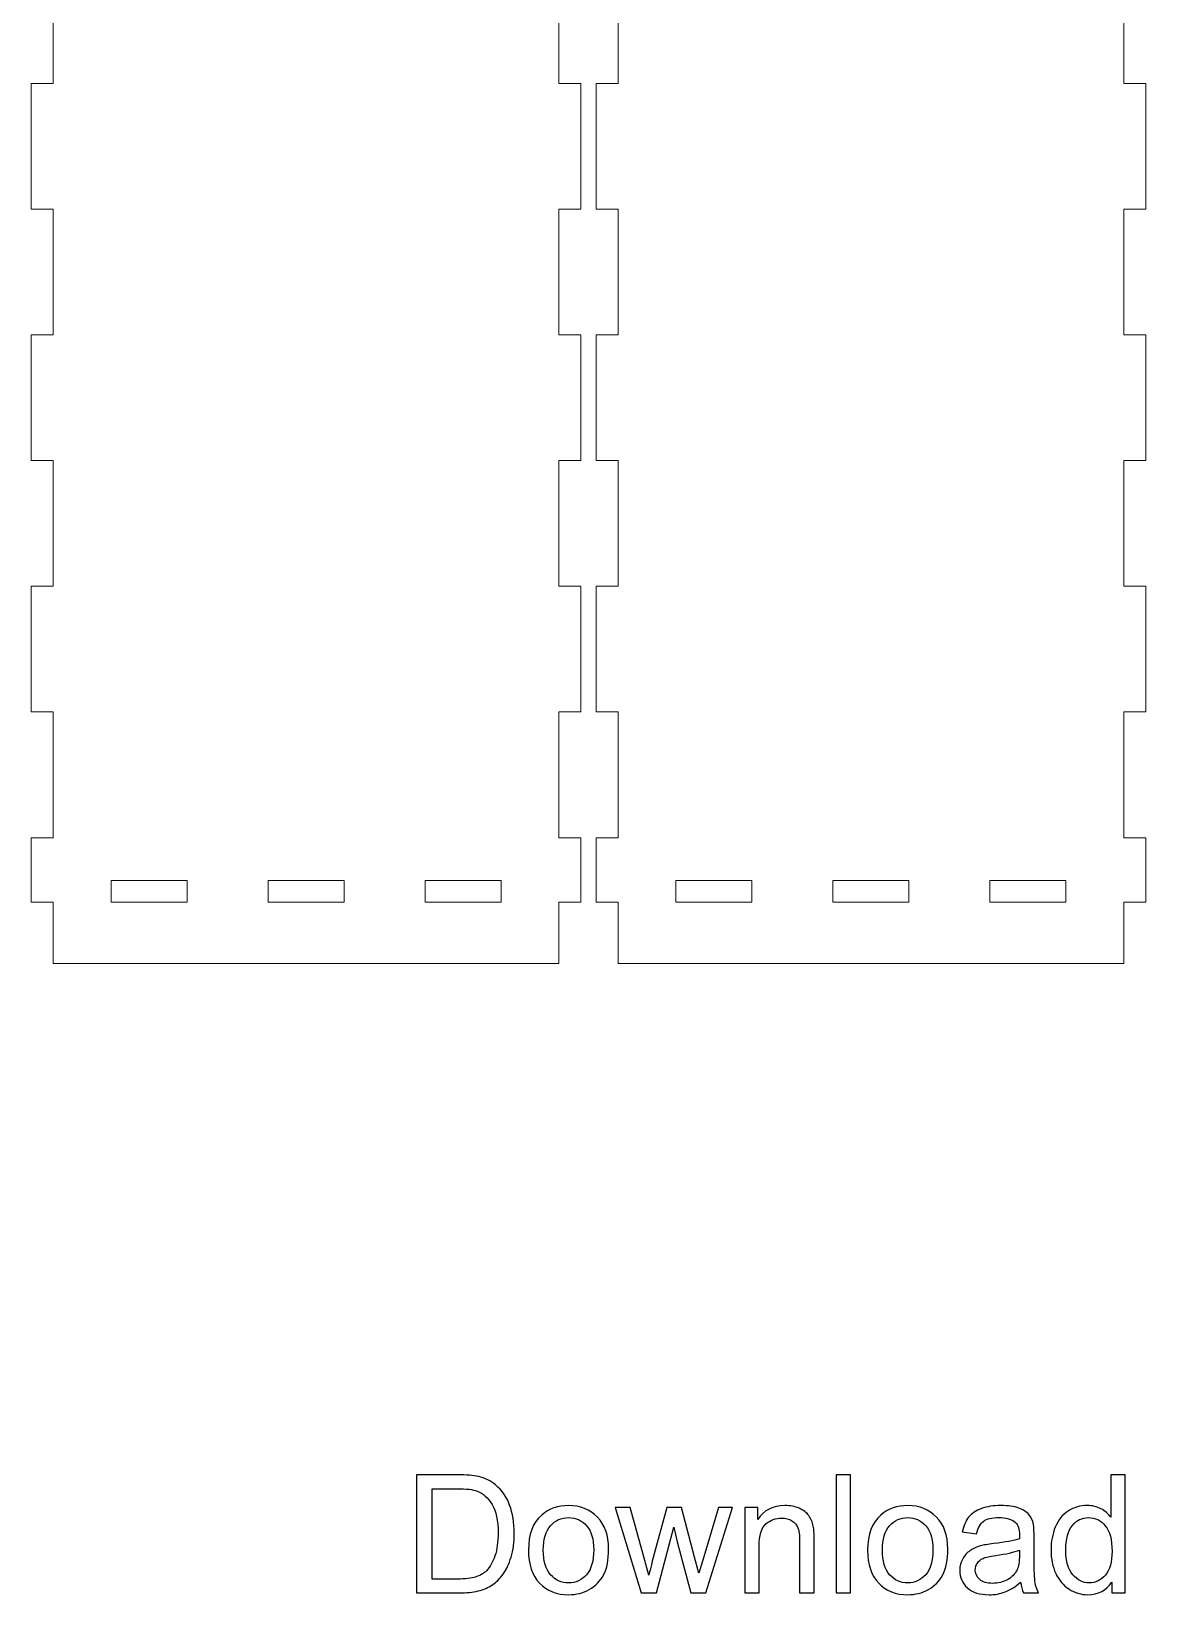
# Model space of a CAD drawing. Header units: millimetres. Extents: x -516 to 781, y -366 to 225.
# Drawn here: x 79.6 to 262.1, y -366.4 to -110.4 of the extents above; entities that cross this region are included whole.
import ezdxf

# ---------------------------------------------------------------- set-up
doc = ezdxf.new("R2010")
doc.units = ezdxf.units.MM
doc.header["$MEASUREMENT"] = 0
doc.layers.add('Layer 1', color=7, linetype='Continuous')

msp = doc.modelspace()

# ---------------------------------------------------------------- linework, layer by layer
at = {"layer": 'Layer 1', "color": 240, "lineweight": 9}
for points, knots in [([(165.954, 45.7872), (165.8337, 68.549), (147.3447, 86.9637), (124.5546, 86.9637), (124.5546, 86.9637), (101.7645, 86.9637), (83.2755, 68.549), (83.1546, 45.7872), (83.1546, 45.7872), (83.1546, 45.7872), (79.5546, 45.7872), (79.5546, 45.7872), (79.5546, 45.7872), (79.5546, 45.7872), (79.5546, 25.199), (79.5546, 25.199), (79.5546, 25.199), (79.5546, 25.199), (83.1546, 25.199), (83.1546, 25.199), (83.1546, 25.199), (83.1546, 25.199), (83.1546, 4.6108), (83.1546, 4.6108), (83.1546, 4.6108), (83.1546, 4.6108), (79.5546, 4.6108), (79.5546, 4.6108), (79.5546, 4.6108), (79.5546, 4.6108), (79.5546, -15.9775), (79.5546, -15.9775), (79.5546, -15.9775), (79.5546, -15.9775), (83.1546, -15.9775), (83.1546, -15.9775), (83.1546, -15.9775), (83.1546, -15.9775), (83.1546, -36.5657), (83.1546, -36.5657), (83.1546, -36.5657), (83.1546, -36.5657), (79.5546, -36.5657), (79.5546, -36.5657), (79.5546, -36.5657), (79.5546, -36.5657), (79.5546, -57.1539), (79.5546, -57.1539), (79.5546, -57.1539), (79.5546, -57.1539), (83.1546, -57.1539), (83.1546, -57.1539), (83.1546, -57.1539), (83.1546, -57.1539), (83.1546, -77.7421), (83.1546, -77.7421), (83.1546, -77.7421), (83.1546, -77.7421), (79.5546, -77.7421), (79.5546, -77.7421), (79.5546, -77.7421), (79.5546, -77.7421), (79.5546, -98.3303), (79.5546, -98.3303), (79.5546, -98.3303), (79.5546, -98.3303), (83.1546, -98.3303), (83.1546, -98.3303), (83.1546, -98.3303), (83.1546, -98.3303), (83.1546, -118.9186), (83.1546, -118.9186), (83.1546, -118.9186), (83.1546, -118.9186), (79.5546, -118.9186), (79.5546, -118.9186), (79.5546, -118.9186), (79.5546, -118.9186), (79.5546, -139.5068), (79.5546, -139.5068), (79.5546, -139.5068), (79.5546, -139.5068), (83.1546, -139.5068), (83.1546, -139.5068), (83.1546, -139.5068), (83.1546, -139.5068), (83.1546, -160.095), (83.1546, -160.095), (83.1546, -160.095), (83.1546, -160.095), (79.5546, -160.095), (79.5546, -160.095), (79.5546, -160.095), (79.5546, -160.095), (79.5546, -180.6833), (79.5546, -180.6833), (79.5546, -180.6833), (79.5546, -180.6833), (83.1546, -180.6833), (83.1546, -180.6833), (83.1546, -180.6833), (83.1546, -180.6833), (83.1546, -201.2715), (83.1546, -201.2715), (83.1546, -201.2715), (83.1546, -201.2715), (79.5546, -201.2715), (79.5546, -201.2715), (79.5546, -201.2715), (79.5546, -201.2715), (79.5546, -221.8597), (79.5546, -221.8597), (79.5546, -221.8597), (79.5546, -221.8597), (83.1546, -221.8597), (83.1546, -221.8597), (83.1546, -221.8597), (83.1546, -221.8597), (83.1546, -242.448), (83.1546, -242.448), (83.1546, -242.448), (83.1546, -242.448), (79.5546, -242.448), (79.5546, -242.448), (79.5546, -242.448), (79.5546, -242.448), (79.5546, -253.0362), (79.5546, -253.0362), (79.5546, -253.0362), (79.5546, -253.0362), (83.1546, -253.0362), (83.1546, -253.0362), (83.1546, -253.0362), (83.1546, -253.0362), (83.1546, -263.0362), (83.1546, -263.0362), (83.1546, -263.0362), (83.1546, -263.0362), (165.9546, -263.0362), (165.9546, -263.0362), (165.9546, -263.0362), (165.9546, -263.0362), (165.9546, -253.0362), (165.9546, -253.0362), (165.9546, -253.0362), (165.9546, -253.0362), (169.5546, -253.0362), (169.5546, -253.0362), (169.5546, -253.0362), (169.5546, -253.0362), (169.5546, -242.448), (169.5546, -242.448), (169.5546, -242.448), (169.5546, -242.448), (165.9546, -242.448), (165.9546, -242.448), (165.9546, -242.448), (165.9546, -242.448), (165.9546, -221.8597), (165.9546, -221.8597), (165.9546, -221.8597), (165.9546, -221.8597), (169.5546, -221.8597), (169.5546, -221.8597), (169.5546, -221.8597), (169.5546, -221.8597), (169.5546, -201.2715), (169.5546, -201.2715), (169.5546, -201.2715), (169.5546, -201.2715), (165.9546, -201.2715), (165.9546, -201.2715), (165.9546, -201.2715), (165.9546, -201.2715), (165.9546, -180.6833), (165.9546, -180.6833), (165.9546, -180.6833), (165.9546, -180.6833), (169.5546, -180.6833), (169.5546, -180.6833), (169.5546, -180.6833), (169.5546, -180.6833), (169.5546, -160.095), (169.5546, -160.095), (169.5546, -160.095), (169.5546, -160.095), (165.9546, -160.095), (165.9546, -160.095), (165.9546, -160.095), (165.9546, -160.095), (165.9546, -139.5068), (165.9546, -139.5068), (165.9546, -139.5068), (165.9546, -139.5068), (169.5546, -139.5068), (169.5546, -139.5068), (169.5546, -139.5068), (169.5546, -139.5068), (169.5546, -118.9186), (169.5546, -118.9186), (169.5546, -118.9186), (169.5546, -118.9186), (165.9546, -118.9186), (165.9546, -118.9186), (165.9546, -118.9186), (165.9546, -118.9186), (165.9546, -98.3303), (165.9546, -98.3303), (165.9546, -98.3303), (165.9546, -98.3303), (169.5546, -98.3303), (169.5546, -98.3303), (169.5546, -98.3303), (169.5546, -98.3303), (169.5546, -77.7421), (169.5546, -77.7421), (169.5546, -77.7421), (169.5546, -77.7421), (165.9546, -77.7421), (165.9546, -77.7421), (165.9546, -77.7421), (165.9546, -77.7421), (165.9546, -57.1539), (165.9546, -57.1539), (165.9546, -57.1539), (165.9546, -57.1539), (169.5546, -57.1539), (169.5546, -57.1539), (169.5546, -57.1539), (169.5546, -57.1539), (169.5546, -36.5657), (169.5546, -36.5657), (169.5546, -36.5657), (169.5546, -36.5657), (165.9546, -36.5657), (165.9546, -36.5657), (165.9546, -36.5657), (165.9546, -36.5657), (165.9546, -15.9775), (165.9546, -15.9775), (165.9546, -15.9775), (165.9546, -15.9775), (169.5546, -15.9775), (169.5546, -15.9775), (169.5546, -15.9775), (169.5546, -15.9775), (169.5546, -1.6335), (169.5546, -1.6335), (169.5546, -1.6335), (169.5546, -1.6335), (165.954, -1.6335), (165.954, -1.6335), (165.954, -1.6335), (165.954, -1.6335), (165.954, 45.7872), (165.954, 45.7872)], [0, 0, 0, 0, 0.01538462, 0.01538462, 0.01538462, 0.01538462, 0.03076923, 0.03076923, 0.03076923, 0.03076923, 0.04615385, 0.04615385, 0.04615385, 0.04615385, 0.06153846, 0.06153846, 0.06153846, 0.06153846, 0.07692308, 0.07692308, 0.07692308, 0.07692308, 0.09230769, 0.09230769, 0.09230769, 0.09230769, 0.10769231, 0.10769231, 0.10769231, 0.10769231, 0.12307692, 0.12307692, 0.12307692, 0.12307692, 0.13846154, 0.13846154, 0.13846154, 0.13846154, 0.15384615, 0.15384615, 0.15384615, 0.15384615, 0.16923077, 0.16923077, 0.16923077, 0.16923077, 0.18461538, 0.18461538, 0.18461538, 0.18461538, 0.2, 0.2, 0.2, 0.2, 0.21538462, 0.21538462, 0.21538462, 0.21538462, 0.23076923, 0.23076923, 0.23076923, 0.23076923, 0.24615385, 0.24615385, 0.24615385, 0.24615385, 0.26153846, 0.26153846, 0.26153846, 0.26153846, 0.27692308, 0.27692308, 0.27692308, 0.27692308, 0.29230769, 0.29230769, 0.29230769, 0.29230769, 0.30769231, 0.30769231, 0.30769231, 0.30769231, 0.32307692, 0.32307692, 0.32307692, 0.32307692, 0.33846154, 0.33846154, 0.33846154, 0.33846154, 0.35384615, 0.35384615, 0.35384615, 0.35384615, 0.36923077, 0.36923077, 0.36923077, 0.36923077, 0.38461538, 0.38461538, 0.38461538, 0.38461538, 0.4, 0.4, 0.4, 0.4, 0.41538462, 0.41538462, 0.41538462, 0.41538462, 0.43076923, 0.43076923, 0.43076923, 0.43076923, 0.44615385, 0.44615385, 0.44615385, 0.44615385, 0.46153846, 0.46153846, 0.46153846, 0.46153846, 0.47692308, 0.47692308, 0.47692308, 0.47692308, 0.49230769, 0.49230769, 0.49230769, 0.49230769, 0.50769231, 0.50769231, 0.50769231, 0.50769231, 0.52307692, 0.52307692, 0.52307692, 0.52307692, 0.53846154, 0.53846154, 0.53846154, 0.53846154, 0.55384615, 0.55384615, 0.55384615, 0.55384615, 0.56923077, 0.56923077, 0.56923077, 0.56923077, 0.58461538, 0.58461538, 0.58461538, 0.58461538, 0.6, 0.6, 0.6, 0.6, 0.61538462, 0.61538462, 0.61538462, 0.61538462, 0.63076923, 0.63076923, 0.63076923, 0.63076923, 0.64615385, 0.64615385, 0.64615385, 0.64615385, 0.66153846, 0.66153846, 0.66153846, 0.66153846, 0.67692308, 0.67692308, 0.67692308, 0.67692308, 0.69230769, 0.69230769, 0.69230769, 0.69230769, 0.70769231, 0.70769231, 0.70769231, 0.70769231, 0.72307692, 0.72307692, 0.72307692, 0.72307692, 0.73846154, 0.73846154, 0.73846154, 0.73846154, 0.75384615, 0.75384615, 0.75384615, 0.75384615, 0.76923077, 0.76923077, 0.76923077, 0.76923077, 0.78461538, 0.78461538, 0.78461538, 0.78461538, 0.8, 0.8, 0.8, 0.8, 0.81538462, 0.81538462, 0.81538462, 0.81538462, 0.83076923, 0.83076923, 0.83076923, 0.83076923, 0.84615385, 0.84615385, 0.84615385, 0.84615385, 0.86153846, 0.86153846, 0.86153846, 0.86153846, 0.87692308, 0.87692308, 0.87692308, 0.87692308, 0.89230769, 0.89230769, 0.89230769, 0.89230769, 0.90769231, 0.90769231, 0.90769231, 0.90769231, 0.92307692, 0.92307692, 0.92307692, 0.92307692, 0.93846154, 0.93846154, 0.93846154, 0.93846154, 0.95384615, 0.95384615, 0.95384615, 0.95384615, 0.96923077, 0.96923077, 0.96923077, 0.96923077, 1, 1, 1, 1]), ([(175.6679, 45.7872), (175.7882, 68.549), (194.2772, 86.9637), (217.0673, 86.9637), (217.0673, 86.9637), (239.8574, 86.9637), (258.3464, 68.549), (258.4673, 45.7872), (258.4673, 45.7872), (258.4673, 45.7872), (262.0673, 45.7872), (262.0673, 45.7872), (262.0673, 45.7872), (262.0673, 45.7872), (262.0673, 25.199), (262.0673, 25.199), (262.0673, 25.199), (262.0673, 25.199), (258.4673, 25.199), (258.4673, 25.199), (258.4673, 25.199), (258.4673, 25.199), (258.4673, 4.6108), (258.4673, 4.6108), (258.4673, 4.6108), (258.4673, 4.6108), (262.0673, 4.6108), (262.0673, 4.6108), (262.0673, 4.6108), (262.0673, 4.6108), (262.0673, -15.9775), (262.0673, -15.9775), (262.0673, -15.9775), (262.0673, -15.9775), (258.4673, -15.9775), (258.4673, -15.9775), (258.4673, -15.9775), (258.4673, -15.9775), (258.4673, -36.5657), (258.4673, -36.5657), (258.4673, -36.5657), (258.4673, -36.5657), (262.0673, -36.5657), (262.0673, -36.5657), (262.0673, -36.5657), (262.0673, -36.5657), (262.0673, -57.1539), (262.0673, -57.1539), (262.0673, -57.1539), (262.0673, -57.1539), (258.4673, -57.1539), (258.4673, -57.1539), (258.4673, -57.1539), (258.4673, -57.1539), (258.4673, -77.7421), (258.4673, -77.7421), (258.4673, -77.7421), (258.4673, -77.7421), (262.0673, -77.7421), (262.0673, -77.7421), (262.0673, -77.7421), (262.0673, -77.7421), (262.0673, -98.3303), (262.0673, -98.3303), (262.0673, -98.3303), (262.0673, -98.3303), (258.4673, -98.3303), (258.4673, -98.3303), (258.4673, -98.3303), (258.4673, -98.3303), (258.4673, -118.9186), (258.4673, -118.9186), (258.4673, -118.9186), (258.4673, -118.9186), (262.0673, -118.9186), (262.0673, -118.9186), (262.0673, -118.9186), (262.0673, -118.9186), (262.0673, -139.5068), (262.0673, -139.5068), (262.0673, -139.5068), (262.0673, -139.5068), (258.4673, -139.5068), (258.4673, -139.5068), (258.4673, -139.5068), (258.4673, -139.5068), (258.4673, -160.095), (258.4673, -160.095), (258.4673, -160.095), (258.4673, -160.095), (262.0673, -160.095), (262.0673, -160.095), (262.0673, -160.095), (262.0673, -160.095), (262.0673, -180.6833), (262.0673, -180.6833), (262.0673, -180.6833), (262.0673, -180.6833), (258.4673, -180.6833), (258.4673, -180.6833), (258.4673, -180.6833), (258.4673, -180.6833), (258.4673, -201.2715), (258.4673, -201.2715), (258.4673, -201.2715), (258.4673, -201.2715), (262.0673, -201.2715), (262.0673, -201.2715), (262.0673, -201.2715), (262.0673, -201.2715), (262.0673, -221.8597), (262.0673, -221.8597), (262.0673, -221.8597), (262.0673, -221.8597), (258.4673, -221.8597), (258.4673, -221.8597), (258.4673, -221.8597), (258.4673, -221.8597), (258.4673, -242.448), (258.4673, -242.448), (258.4673, -242.448), (258.4673, -242.448), (262.0673, -242.448), (262.0673, -242.448), (262.0673, -242.448), (262.0673, -242.448), (262.0673, -253.0362), (262.0673, -253.0362), (262.0673, -253.0362), (262.0673, -253.0362), (258.4673, -253.0362), (258.4673, -253.0362), (258.4673, -253.0362), (258.4673, -253.0362), (258.4673, -263.0362), (258.4673, -263.0362), (258.4673, -263.0362), (258.4673, -263.0362), (175.6673, -263.0362), (175.6673, -263.0362), (175.6673, -263.0362), (175.6673, -263.0362), (175.6673, -253.0362), (175.6673, -253.0362), (175.6673, -253.0362), (175.6673, -253.0362), (172.0673, -253.0362), (172.0673, -253.0362), (172.0673, -253.0362), (172.0673, -253.0362), (172.0673, -242.448), (172.0673, -242.448), (172.0673, -242.448), (172.0673, -242.448), (175.6673, -242.448), (175.6673, -242.448), (175.6673, -242.448), (175.6673, -242.448), (175.6673, -221.8597), (175.6673, -221.8597), (175.6673, -221.8597), (175.6673, -221.8597), (172.0673, -221.8597), (172.0673, -221.8597), (172.0673, -221.8597), (172.0673, -221.8597), (172.0673, -201.2715), (172.0673, -201.2715), (172.0673, -201.2715), (172.0673, -201.2715), (175.6673, -201.2715), (175.6673, -201.2715), (175.6673, -201.2715), (175.6673, -201.2715), (175.6673, -180.6833), (175.6673, -180.6833), (175.6673, -180.6833), (175.6673, -180.6833), (172.0673, -180.6833), (172.0673, -180.6833), (172.0673, -180.6833), (172.0673, -180.6833), (172.0673, -160.095), (172.0673, -160.095), (172.0673, -160.095), (172.0673, -160.095), (175.6673, -160.095), (175.6673, -160.095), (175.6673, -160.095), (175.6673, -160.095), (175.6673, -139.5068), (175.6673, -139.5068), (175.6673, -139.5068), (175.6673, -139.5068), (172.0673, -139.5068), (172.0673, -139.5068), (172.0673, -139.5068), (172.0673, -139.5068), (172.0673, -118.9186), (172.0673, -118.9186), (172.0673, -118.9186), (172.0673, -118.9186), (175.6673, -118.9186), (175.6673, -118.9186), (175.6673, -118.9186), (175.6673, -118.9186), (175.6673, -98.3303), (175.6673, -98.3303), (175.6673, -98.3303), (175.6673, -98.3303), (172.0673, -98.3303), (172.0673, -98.3303), (172.0673, -98.3303), (172.0673, -98.3303), (172.0673, -77.7421), (172.0673, -77.7421), (172.0673, -77.7421), (172.0673, -77.7421), (175.6673, -77.7421), (175.6673, -77.7421), (175.6673, -77.7421), (175.6673, -77.7421), (175.6673, -57.1539), (175.6673, -57.1539), (175.6673, -57.1539), (175.6673, -57.1539), (172.0673, -57.1539), (172.0673, -57.1539), (172.0673, -57.1539), (172.0673, -57.1539), (172.0673, -36.5657), (172.0673, -36.5657), (172.0673, -36.5657), (172.0673, -36.5657), (175.6673, -36.5657), (175.6673, -36.5657), (175.6673, -36.5657), (175.6673, -36.5657), (175.6673, -15.9775), (175.6673, -15.9775), (175.6673, -15.9775), (175.6673, -15.9775), (172.0673, -15.9775), (172.0673, -15.9775), (172.0673, -15.9775), (172.0673, -15.9775), (172.0673, -1.6335), (172.0673, -1.6335), (172.0673, -1.6335), (172.0673, -1.6335), (175.6679, -1.6335), (175.6679, -1.6335), (175.6679, -1.6335), (175.6679, -1.6335), (175.6679, 45.7872), (175.6679, 45.7872)], [0, 0, 0, 0, 0.01538462, 0.01538462, 0.01538462, 0.01538462, 0.03076923, 0.03076923, 0.03076923, 0.03076923, 0.04615385, 0.04615385, 0.04615385, 0.04615385, 0.06153846, 0.06153846, 0.06153846, 0.06153846, 0.07692308, 0.07692308, 0.07692308, 0.07692308, 0.09230769, 0.09230769, 0.09230769, 0.09230769, 0.10769231, 0.10769231, 0.10769231, 0.10769231, 0.12307692, 0.12307692, 0.12307692, 0.12307692, 0.13846154, 0.13846154, 0.13846154, 0.13846154, 0.15384615, 0.15384615, 0.15384615, 0.15384615, 0.16923077, 0.16923077, 0.16923077, 0.16923077, 0.18461538, 0.18461538, 0.18461538, 0.18461538, 0.2, 0.2, 0.2, 0.2, 0.21538462, 0.21538462, 0.21538462, 0.21538462, 0.23076923, 0.23076923, 0.23076923, 0.23076923, 0.24615385, 0.24615385, 0.24615385, 0.24615385, 0.26153846, 0.26153846, 0.26153846, 0.26153846, 0.27692308, 0.27692308, 0.27692308, 0.27692308, 0.29230769, 0.29230769, 0.29230769, 0.29230769, 0.30769231, 0.30769231, 0.30769231, 0.30769231, 0.32307692, 0.32307692, 0.32307692, 0.32307692, 0.33846154, 0.33846154, 0.33846154, 0.33846154, 0.35384615, 0.35384615, 0.35384615, 0.35384615, 0.36923077, 0.36923077, 0.36923077, 0.36923077, 0.38461538, 0.38461538, 0.38461538, 0.38461538, 0.4, 0.4, 0.4, 0.4, 0.41538462, 0.41538462, 0.41538462, 0.41538462, 0.43076923, 0.43076923, 0.43076923, 0.43076923, 0.44615385, 0.44615385, 0.44615385, 0.44615385, 0.46153846, 0.46153846, 0.46153846, 0.46153846, 0.47692308, 0.47692308, 0.47692308, 0.47692308, 0.49230769, 0.49230769, 0.49230769, 0.49230769, 0.50769231, 0.50769231, 0.50769231, 0.50769231, 0.52307692, 0.52307692, 0.52307692, 0.52307692, 0.53846154, 0.53846154, 0.53846154, 0.53846154, 0.55384615, 0.55384615, 0.55384615, 0.55384615, 0.56923077, 0.56923077, 0.56923077, 0.56923077, 0.58461538, 0.58461538, 0.58461538, 0.58461538, 0.6, 0.6, 0.6, 0.6, 0.61538462, 0.61538462, 0.61538462, 0.61538462, 0.63076923, 0.63076923, 0.63076923, 0.63076923, 0.64615385, 0.64615385, 0.64615385, 0.64615385, 0.66153846, 0.66153846, 0.66153846, 0.66153846, 0.67692308, 0.67692308, 0.67692308, 0.67692308, 0.69230769, 0.69230769, 0.69230769, 0.69230769, 0.70769231, 0.70769231, 0.70769231, 0.70769231, 0.72307692, 0.72307692, 0.72307692, 0.72307692, 0.73846154, 0.73846154, 0.73846154, 0.73846154, 0.75384615, 0.75384615, 0.75384615, 0.75384615, 0.76923077, 0.76923077, 0.76923077, 0.76923077, 0.78461538, 0.78461538, 0.78461538, 0.78461538, 0.8, 0.8, 0.8, 0.8, 0.81538462, 0.81538462, 0.81538462, 0.81538462, 0.83076923, 0.83076923, 0.83076923, 0.83076923, 0.84615385, 0.84615385, 0.84615385, 0.84615385, 0.86153846, 0.86153846, 0.86153846, 0.86153846, 0.87692308, 0.87692308, 0.87692308, 0.87692308, 0.89230769, 0.89230769, 0.89230769, 0.89230769, 0.90769231, 0.90769231, 0.90769231, 0.90769231, 0.92307692, 0.92307692, 0.92307692, 0.92307692, 0.93846154, 0.93846154, 0.93846154, 0.93846154, 0.95384615, 0.95384615, 0.95384615, 0.95384615, 0.96923077, 0.96923077, 0.96923077, 0.96923077, 1, 1, 1, 1]), ([(105.0688, -249.4362), (105.0688, -249.4362), (105.0688, -253.0362), (105.0688, -253.0362), (105.0688, -253.0362), (105.0688, -253.0362), (92.6118, -253.0362), (92.6118, -253.0362), (92.6118, -253.0362), (92.6118, -253.0362), (92.6118, -249.4362), (92.6118, -249.4362), (92.6118, -249.4362), (92.6118, -249.4362), (105.0688, -249.4362), (105.0688, -249.4362)], [0, 0, 0, 0, 0.2, 0.2, 0.2, 0.2, 0.4, 0.4, 0.4, 0.4, 0.6, 0.6, 0.6, 0.6, 1, 1, 1, 1]), ([(118.3261, -249.4362), (118.3261, -249.4362), (130.7831, -249.4362), (130.7831, -249.4362), (130.7831, -249.4362), (130.7831, -249.4362), (130.7831, -253.0362), (130.7831, -253.0362), (130.7831, -253.0362), (130.7831, -253.0362), (118.3261, -253.0362), (118.3261, -253.0362), (118.3261, -253.0362), (118.3261, -253.0362), (118.3261, -249.4362), (118.3261, -249.4362)], [0, 0, 0, 0, 0.2, 0.2, 0.2, 0.2, 0.4, 0.4, 0.4, 0.4, 0.6, 0.6, 0.6, 0.6, 1, 1, 1, 1]), ([(144.0404, -249.4362), (144.0404, -249.4362), (156.4974, -249.4362), (156.4974, -249.4362), (156.4974, -249.4362), (156.4974, -249.4362), (156.4974, -253.0362), (156.4974, -253.0362), (156.4974, -253.0362), (156.4974, -253.0362), (144.0404, -253.0362), (144.0404, -253.0362), (144.0404, -253.0362), (144.0404, -253.0362), (144.0404, -249.4362), (144.0404, -249.4362)], [0, 0, 0, 0, 0.2, 0.2, 0.2, 0.2, 0.4, 0.4, 0.4, 0.4, 0.6, 0.6, 0.6, 0.6, 1, 1, 1, 1]), ([(197.5815, -249.4362), (197.5815, -249.4362), (185.1245, -249.4362), (185.1245, -249.4362), (185.1245, -249.4362), (185.1245, -249.4362), (185.1245, -253.0362), (185.1245, -253.0362), (185.1245, -253.0362), (185.1245, -253.0362), (197.5815, -253.0362), (197.5815, -253.0362), (197.5815, -253.0362), (197.5815, -253.0362), (197.5815, -249.4362), (197.5815, -249.4362)], [0, 0, 0, 0, 0.2, 0.2, 0.2, 0.2, 0.4, 0.4, 0.4, 0.4, 0.6, 0.6, 0.6, 0.6, 1, 1, 1, 1]), ([(223.2958, -249.4362), (223.2958, -249.4362), (210.8388, -249.4362), (210.8388, -249.4362), (210.8388, -249.4362), (210.8388, -249.4362), (210.8388, -253.0362), (210.8388, -253.0362), (210.8388, -253.0362), (210.8388, -253.0362), (223.2958, -253.0362), (223.2958, -253.0362), (223.2958, -253.0362), (223.2958, -253.0362), (223.2958, -249.4362), (223.2958, -249.4362)], [0, 0, 0, 0, 0.2, 0.2, 0.2, 0.2, 0.4, 0.4, 0.4, 0.4, 0.6, 0.6, 0.6, 0.6, 1, 1, 1, 1]), ([(236.5531, -249.4362), (236.5531, -249.4362), (236.5531, -253.0362), (236.5531, -253.0362), (236.5531, -253.0362), (236.5531, -253.0362), (249.0101, -253.0362), (249.0101, -253.0362), (249.0101, -253.0362), (249.0101, -253.0362), (249.0101, -249.4362), (249.0101, -249.4362), (249.0101, -249.4362), (249.0101, -249.4362), (236.5531, -249.4362), (236.5531, -249.4362)], [0, 0, 0, 0, 0.2, 0.2, 0.2, 0.2, 0.4, 0.4, 0.4, 0.4, 0.6, 0.6, 0.6, 0.6, 1, 1, 1, 1])]:
    msp.add_open_spline(points, degree=3, knots=knots, dxfattribs=at)
at = {"layer": 'Layer 1', "color": 250}
for points, knots in [([(142.6659, -366.1416), (142.6659, -366.1416), (142.6659, -346.8061), (142.6659, -346.8061), (142.6659, -346.8061), (142.6659, -346.8061), (149.3271, -346.8061), (149.3271, -346.8061), (149.3271, -346.8061), (150.8304, -346.8061), (151.9781, -346.8961), (152.7702, -347.0806), (152.7702, -347.0806), (153.8774, -347.3372), (154.8226, -347.8008), (155.6057, -348.4669), (155.6057, -348.4669), (156.6274, -349.331), (157.388, -350.4292), (157.8921, -351.7705), (157.8921, -351.7705), (158.4007, -353.1117), (158.6528, -354.6465), (158.6528, -356.3703), (158.6528, -356.3703), (158.6528, -357.8376), (158.4817, -359.1383), (158.1397, -360.2725), (158.1397, -360.2725), (157.7976, -361.4067), (157.3565, -362.3474), (156.8209, -363.09), (156.8209, -363.09), (156.2808, -363.8327), (155.6957, -364.4178), (155.0566, -364.8409), (155.0566, -364.8409), (154.422, -365.2684), (153.6524, -365.5925), (152.7522, -365.813), (152.7522, -365.813), (151.8475, -366.0336), (150.8124, -366.1416), (149.6421, -366.1416), (149.6421, -366.1416), (149.6421, -366.1416), (142.6659, -366.1416), (142.6659, -366.1416)], [0, 0, 0, 0, 0.07692308, 0.07692308, 0.07692308, 0.07692308, 0.15384615, 0.15384615, 0.15384615, 0.15384615, 0.23076923, 0.23076923, 0.23076923, 0.23076923, 0.30769231, 0.30769231, 0.30769231, 0.30769231, 0.38461538, 0.38461538, 0.38461538, 0.38461538, 0.46153846, 0.46153846, 0.46153846, 0.46153846, 0.53846154, 0.53846154, 0.53846154, 0.53846154, 0.61538462, 0.61538462, 0.61538462, 0.61538462, 0.69230769, 0.69230769, 0.69230769, 0.69230769, 0.76923077, 0.76923077, 0.76923077, 0.76923077, 0.84615385, 0.84615385, 0.84615385, 0.84615385, 1, 1, 1, 1]), ([(211.3572, -366.1416), (211.3572, -366.1416), (211.3572, -346.8061), (211.3572, -346.8061), (211.3572, -346.8061), (211.3572, -346.8061), (213.7336, -346.8061), (213.7336, -346.8061), (213.7336, -346.8061), (213.7336, -346.8061), (213.7336, -366.1416), (213.7336, -366.1416), (213.7336, -366.1416), (213.7336, -366.1416), (211.3572, -366.1416), (211.3572, -366.1416)], [0, 0, 0, 0, 0.2, 0.2, 0.2, 0.2, 0.4, 0.4, 0.4, 0.4, 0.6, 0.6, 0.6, 0.6, 1, 1, 1, 1]), ([(256.4959, -366.1416), (256.4959, -366.1416), (256.4959, -364.3638), (256.4959, -364.3638), (256.4959, -364.3638), (255.6092, -365.7455), (254.304, -366.4387), (252.5802, -366.4387), (252.5802, -366.4387), (251.464, -366.4387), (250.4378, -366.1326), (249.5061, -365.516), (249.5061, -365.516), (248.5699, -364.9039), (247.8453, -364.0442), (247.3277, -362.946), (247.3277, -362.946), (246.8146, -361.8433), (246.5581, -360.5786), (246.5581, -359.1473), (246.5581, -359.1473), (246.5581, -357.7521), (246.7921, -356.4873), (247.2557, -355.3486), (247.2557, -355.3486), (247.7238, -354.2144), (248.4214, -353.3413), (249.3531, -352.7382), (249.3531, -352.7382), (250.2802, -352.1306), (251.3244, -351.829), (252.4721, -351.829), (252.4721, -351.829), (253.3183, -351.829), (254.0699, -352.009), (254.727, -352.3646), (254.727, -352.3646), (255.3842, -352.7202), (255.9198, -353.1882), (256.3338, -353.7599), (256.3338, -353.7599), (256.3338, -353.7599), (256.3338, -346.8061), (256.3338, -346.8061), (256.3338, -346.8061), (256.3338, -346.8061), (258.7103, -346.8061), (258.7103, -346.8061), (258.7103, -346.8061), (258.7103, -346.8061), (258.7103, -366.1416), (258.7103, -366.1416), (258.7103, -366.1416), (258.7103, -366.1416), (256.4959, -366.1416), (256.4959, -366.1416)], [0, 0, 0, 0, 0.06666667, 0.06666667, 0.06666667, 0.06666667, 0.13333333, 0.13333333, 0.13333333, 0.13333333, 0.2, 0.2, 0.2, 0.2, 0.26666667, 0.26666667, 0.26666667, 0.26666667, 0.33333333, 0.33333333, 0.33333333, 0.33333333, 0.4, 0.4, 0.4, 0.4, 0.46666667, 0.46666667, 0.46666667, 0.46666667, 0.53333333, 0.53333333, 0.53333333, 0.53333333, 0.6, 0.6, 0.6, 0.6, 0.66666667, 0.66666667, 0.66666667, 0.66666667, 0.73333333, 0.73333333, 0.73333333, 0.73333333, 0.8, 0.8, 0.8, 0.8, 0.86666667, 0.86666667, 0.86666667, 0.86666667, 1, 1, 1, 1]), ([(145.2313, -363.8732), (145.2313, -363.8732), (149.3541, -363.8732), (149.3541, -363.8732), (149.3541, -363.8732), (150.6278, -363.8732), (151.627, -363.7562), (152.3516, -363.5176), (152.3516, -363.5176), (153.0763, -363.2791), (153.6524, -362.946), (154.0844, -362.5139), (154.0844, -362.5139), (154.6876, -361.9063), (155.1601, -361.0872), (155.4977, -360.061), (155.4977, -360.061), (155.8353, -359.0348), (156.0063, -357.7926), (156.0063, -356.3298), (156.0063, -356.3298), (156.0063, -354.3045), (155.6732, -352.7472), (155.0116, -351.658), (155.0116, -351.658), (154.35, -350.5688), (153.5444, -349.8396), (152.5947, -349.4706), (152.5947, -349.4706), (151.9106, -349.205), (150.8079, -349.0745), (149.2866, -349.0745), (149.2866, -349.0745), (149.2866, -349.0745), (145.2313, -349.0745), (145.2313, -349.0745), (145.2313, -349.0745), (145.2313, -349.0745), (145.2313, -363.8732), (145.2313, -363.8732)], [0, 0, 0, 0, 0.09090909, 0.09090909, 0.09090909, 0.09090909, 0.18181818, 0.18181818, 0.18181818, 0.18181818, 0.27272727, 0.27272727, 0.27272727, 0.27272727, 0.36363636, 0.36363636, 0.36363636, 0.36363636, 0.45454545, 0.45454545, 0.45454545, 0.45454545, 0.54545455, 0.54545455, 0.54545455, 0.54545455, 0.63636364, 0.63636364, 0.63636364, 0.63636364, 0.72727273, 0.72727273, 0.72727273, 0.72727273, 0.81818182, 0.81818182, 0.81818182, 0.81818182, 1, 1, 1, 1]), ([(160.9797, -359.1338), (160.9797, -356.5459), (161.6998, -354.6285), (163.1446, -353.3818), (163.1446, -353.3818), (164.3463, -352.3466), (165.818, -351.829), (167.5509, -351.829), (167.5509, -351.829), (169.4727, -351.829), (171.048, -352.4591), (172.2722, -353.7193), (172.2722, -353.7193), (173.4919, -354.9751), (174.104, -356.7169), (174.104, -358.9358), (174.104, -358.9358), (174.104, -360.7361), (173.834, -362.1494), (173.2939, -363.1801), (173.2939, -363.1801), (172.7538, -364.2107), (171.9662, -365.0119), (170.931, -365.5835), (170.931, -365.5835), (169.9003, -366.1551), (168.7706, -366.4387), (167.5509, -366.4387), (167.5509, -366.4387), (165.5885, -366.4387), (164.0042, -365.813), (162.7935, -364.5573), (162.7935, -364.5573), (161.5828, -363.3016), (160.9797, -361.4923), (160.9797, -359.1338)], [0, 0, 0, 0, 0.1, 0.1, 0.1, 0.1, 0.2, 0.2, 0.2, 0.2, 0.3, 0.3, 0.3, 0.3, 0.4, 0.4, 0.4, 0.4, 0.5, 0.5, 0.5, 0.5, 0.6, 0.6, 0.6, 0.6, 0.7, 0.7, 0.7, 0.7, 0.8, 0.8, 0.8, 0.8, 1, 1, 1, 1]), ([(179.4105, -366.1416), (179.4105, -366.1416), (175.1752, -352.1261), (175.1752, -352.1261), (175.1752, -352.1261), (175.1752, -352.1261), (177.6597, -352.1261), (177.6597, -352.1261), (177.6597, -352.1261), (177.6597, -352.1261), (179.8966, -360.214), (179.8966, -360.214), (179.8966, -360.214), (179.8966, -360.214), (180.6887, -363.2251), (180.6887, -363.2251), (180.6887, -363.2251), (180.7202, -363.0765), (180.9633, -362.1134), (181.4133, -360.3355), (181.4133, -360.3355), (181.4133, -360.3355), (183.6322, -352.1261), (183.6322, -352.1261), (183.6322, -352.1261), (183.6322, -352.1261), (186.0672, -352.1261), (186.0672, -352.1261), (186.0672, -352.1261), (186.0672, -352.1261), (188.1781, -360.2635), (188.1781, -360.2635), (188.1781, -360.2635), (188.1781, -360.2635), (188.8667, -362.9325), (188.8667, -362.9325), (188.8667, -362.9325), (188.8667, -362.9325), (189.6723, -360.2275), (189.6723, -360.2275), (189.6723, -360.2275), (189.6723, -360.2275), (192.0938, -352.1261), (192.0938, -352.1261), (192.0938, -352.1261), (192.0938, -352.1261), (194.4027, -352.1261), (194.4027, -352.1261), (194.4027, -352.1261), (194.4027, -352.1261), (190.0054, -366.1416), (190.0054, -366.1416), (190.0054, -366.1416), (190.0054, -366.1416), (187.548, -366.1416), (187.548, -366.1416), (187.548, -366.1416), (187.548, -366.1416), (185.3246, -357.7566), (185.3246, -357.7566), (185.3246, -357.7566), (185.3246, -357.7566), (184.762, -355.3576), (184.762, -355.3576), (184.762, -355.3576), (184.762, -355.3576), (181.9264, -366.1416), (181.9264, -366.1416), (181.9264, -366.1416), (181.9264, -366.1416), (179.4105, -366.1416), (179.4105, -366.1416)], [0, 0, 0, 0, 0.05263158, 0.05263158, 0.05263158, 0.05263158, 0.10526316, 0.10526316, 0.10526316, 0.10526316, 0.15789474, 0.15789474, 0.15789474, 0.15789474, 0.21052632, 0.21052632, 0.21052632, 0.21052632, 0.26315789, 0.26315789, 0.26315789, 0.26315789, 0.31578947, 0.31578947, 0.31578947, 0.31578947, 0.36842105, 0.36842105, 0.36842105, 0.36842105, 0.42105263, 0.42105263, 0.42105263, 0.42105263, 0.47368421, 0.47368421, 0.47368421, 0.47368421, 0.52631579, 0.52631579, 0.52631579, 0.52631579, 0.57894737, 0.57894737, 0.57894737, 0.57894737, 0.63157895, 0.63157895, 0.63157895, 0.63157895, 0.68421053, 0.68421053, 0.68421053, 0.68421053, 0.73684211, 0.73684211, 0.73684211, 0.73684211, 0.78947368, 0.78947368, 0.78947368, 0.78947368, 0.84210526, 0.84210526, 0.84210526, 0.84210526, 0.89473684, 0.89473684, 0.89473684, 0.89473684, 1, 1, 1, 1]), ([(196.392, -366.1416), (196.392, -366.1416), (196.392, -352.1261), (196.392, -352.1261), (196.392, -352.1261), (196.392, -352.1261), (198.5254, -352.1261), (198.5254, -352.1261), (198.5254, -352.1261), (198.5254, -352.1261), (198.5254, -354.1154), (198.5254, -354.1154), (198.5254, -354.1154), (199.5516, -352.5896), (201.0369, -351.829), (202.9767, -351.829), (202.9767, -351.829), (203.8229, -351.829), (204.597, -351.982), (205.3036, -352.2836), (205.3036, -352.2836), (206.0103, -352.5851), (206.5414, -352.9857), (206.8924, -353.4763), (206.8924, -353.4763), (207.2435, -353.9669), (207.491, -354.552), (207.6306, -355.2271), (207.6306, -355.2271), (207.7161, -355.6682), (207.7611, -356.4378), (207.7611, -357.536), (207.7611, -357.536), (207.7611, -357.536), (207.7611, -366.1416), (207.7611, -366.1416), (207.7611, -366.1416), (207.7611, -366.1416), (205.3847, -366.1416), (205.3847, -366.1416), (205.3847, -366.1416), (205.3847, -366.1416), (205.3847, -357.6261), (205.3847, -357.6261), (205.3847, -357.6261), (205.3847, -356.6584), (205.2946, -355.9337), (205.1101, -355.4567), (205.1101, -355.4567), (204.9256, -354.9796), (204.597, -354.597), (204.1289, -354.309), (204.1289, -354.309), (203.6608, -354.0254), (203.1072, -353.8814), (202.4771, -353.8814), (202.4771, -353.8814), (201.4689, -353.8814), (200.6003, -354.2009), (199.8667, -354.8446), (199.8667, -354.8446), (199.133, -355.4837), (198.7685, -356.7034), (198.7685, -358.4947), (198.7685, -358.4947), (198.7685, -358.4947), (198.7685, -366.1416), (198.7685, -366.1416), (198.7685, -366.1416), (198.7685, -366.1416), (196.392, -366.1416), (196.392, -366.1416)], [0, 0, 0, 0, 0.05263158, 0.05263158, 0.05263158, 0.05263158, 0.10526316, 0.10526316, 0.10526316, 0.10526316, 0.15789474, 0.15789474, 0.15789474, 0.15789474, 0.21052632, 0.21052632, 0.21052632, 0.21052632, 0.26315789, 0.26315789, 0.26315789, 0.26315789, 0.31578947, 0.31578947, 0.31578947, 0.31578947, 0.36842105, 0.36842105, 0.36842105, 0.36842105, 0.42105263, 0.42105263, 0.42105263, 0.42105263, 0.47368421, 0.47368421, 0.47368421, 0.47368421, 0.52631579, 0.52631579, 0.52631579, 0.52631579, 0.57894737, 0.57894737, 0.57894737, 0.57894737, 0.63157895, 0.63157895, 0.63157895, 0.63157895, 0.68421053, 0.68421053, 0.68421053, 0.68421053, 0.73684211, 0.73684211, 0.73684211, 0.73684211, 0.78947368, 0.78947368, 0.78947368, 0.78947368, 0.84210526, 0.84210526, 0.84210526, 0.84210526, 0.89473684, 0.89473684, 0.89473684, 0.89473684, 1, 1, 1, 1]), ([(216.5197, -359.1338), (216.5197, -356.5459), (217.2398, -354.6285), (218.6846, -353.3818), (218.6846, -353.3818), (219.8863, -352.3466), (221.358, -351.829), (223.0909, -351.829), (223.0909, -351.829), (225.0127, -351.829), (226.588, -352.4591), (227.8122, -353.7193), (227.8122, -353.7193), (229.0319, -354.9751), (229.644, -356.7169), (229.644, -358.9358), (229.644, -358.9358), (229.644, -360.7361), (229.374, -362.1494), (228.8339, -363.1801), (228.8339, -363.1801), (228.2938, -364.2107), (227.5062, -365.0119), (226.471, -365.5835), (226.471, -365.5835), (225.4403, -366.1551), (224.3106, -366.4387), (223.0909, -366.4387), (223.0909, -366.4387), (221.1285, -366.4387), (219.5442, -365.813), (218.3335, -364.5573), (218.3335, -364.5573), (217.1228, -363.3016), (216.5197, -361.4923), (216.5197, -359.1338)], [0, 0, 0, 0, 0.1, 0.1, 0.1, 0.1, 0.2, 0.2, 0.2, 0.2, 0.3, 0.3, 0.3, 0.3, 0.4, 0.4, 0.4, 0.4, 0.5, 0.5, 0.5, 0.5, 0.6, 0.6, 0.6, 0.6, 0.7, 0.7, 0.7, 0.7, 0.8, 0.8, 0.8, 0.8, 1, 1, 1, 1]), ([(241.5847, -364.3863), (240.7025, -365.1379), (239.8519, -365.6645), (239.0372, -365.9751), (239.0372, -365.9751), (238.2226, -366.2856), (237.3494, -366.4387), (236.4132, -366.4387), (236.4132, -366.4387), (234.874, -366.4387), (233.6903, -366.0651), (232.8621, -365.3134), (232.8621, -365.3134), (232.034, -364.5663), (231.6199, -363.6076), (231.6199, -362.4419), (231.6199, -362.4419), (231.6199, -361.7578), (231.7774, -361.1322), (232.088, -360.5651), (232.088, -360.5651), (232.403, -359.998), (232.8126, -359.5479), (233.3167, -359.2058), (233.3167, -359.2058), (233.8253, -358.8638), (234.3924, -358.6027), (235.027, -358.4272), (235.027, -358.4272), (235.4951, -358.3057), (236.2017, -358.1887), (237.1424, -358.0716), (237.1424, -358.0716), (239.0597, -357.8466), (240.4775, -357.572), (241.3821, -357.257), (241.3821, -357.257), (241.3911, -356.9329), (241.3957, -356.7259), (241.3957, -356.6404), (241.3957, -356.6404), (241.3957, -355.6772), (241.1706, -354.9976), (240.7205, -354.6015), (240.7205, -354.6015), (240.1129, -354.0659), (239.2083, -353.8004), (238.011, -353.8004), (238.011, -353.8004), (236.8903, -353.8004), (236.0622, -353.9984), (235.5311, -354.39), (235.5311, -354.39), (234.9955, -354.7815), (234.6039, -355.4747), (234.3474, -356.4738), (234.3474, -356.4738), (234.3474, -356.4738), (232.0249, -356.1498), (232.0249, -356.1498), (232.0249, -356.1498), (232.2365, -355.1551), (232.5831, -354.3495), (233.0691, -353.7373), (233.0691, -353.7373), (233.5552, -353.1252), (234.2574, -352.6572), (235.1755, -352.3241), (235.1755, -352.3241), (236.0892, -351.9955), (237.1559, -351.829), (238.3621, -351.829), (238.3621, -351.829), (239.5593, -351.829), (240.536, -351.9685), (241.2876, -352.2521), (241.2876, -352.2521), (242.0348, -352.5356), (242.5884, -352.8867), (242.9394, -353.3143), (242.9394, -353.3143), (243.2905, -353.7419), (243.538, -354.2819), (243.6821, -354.9346), (243.6821, -354.9346), (243.7586, -355.3396), (243.7991, -356.0688), (243.7991, -357.1175), (243.7991, -357.1175), (243.7991, -357.1175), (243.7991, -360.268), (243.7991, -360.268), (243.7991, -360.268), (243.7991, -362.4689), (243.8486, -363.8597), (243.9476, -364.4493), (243.9476, -364.4493), (244.0421, -365.0389), (244.2402, -365.6015), (244.5282, -366.1416), (244.5282, -366.1416), (244.5282, -366.1416), (242.0438, -366.1416), (242.0438, -366.1416), (242.0438, -366.1416), (241.8052, -365.642), (241.6522, -365.0569), (241.5847, -364.3863)], [0, 0, 0, 0, 0.03571429, 0.03571429, 0.03571429, 0.03571429, 0.07142857, 0.07142857, 0.07142857, 0.07142857, 0.10714286, 0.10714286, 0.10714286, 0.10714286, 0.14285714, 0.14285714, 0.14285714, 0.14285714, 0.17857143, 0.17857143, 0.17857143, 0.17857143, 0.21428571, 0.21428571, 0.21428571, 0.21428571, 0.25, 0.25, 0.25, 0.25, 0.28571429, 0.28571429, 0.28571429, 0.28571429, 0.32142857, 0.32142857, 0.32142857, 0.32142857, 0.35714286, 0.35714286, 0.35714286, 0.35714286, 0.39285714, 0.39285714, 0.39285714, 0.39285714, 0.42857143, 0.42857143, 0.42857143, 0.42857143, 0.46428571, 0.46428571, 0.46428571, 0.46428571, 0.5, 0.5, 0.5, 0.5, 0.53571429, 0.53571429, 0.53571429, 0.53571429, 0.57142857, 0.57142857, 0.57142857, 0.57142857, 0.60714286, 0.60714286, 0.60714286, 0.60714286, 0.64285714, 0.64285714, 0.64285714, 0.64285714, 0.67857143, 0.67857143, 0.67857143, 0.67857143, 0.71428571, 0.71428571, 0.71428571, 0.71428571, 0.75, 0.75, 0.75, 0.75, 0.78571429, 0.78571429, 0.78571429, 0.78571429, 0.82142857, 0.82142857, 0.82142857, 0.82142857, 0.85714286, 0.85714286, 0.85714286, 0.85714286, 0.89285714, 0.89285714, 0.89285714, 0.89285714, 0.92857143, 0.92857143, 0.92857143, 0.92857143, 1, 1, 1, 1]), ([(163.4101, -359.1383), (163.4101, -360.9297), (163.8017, -362.2709), (164.5848, -363.1576), (164.5848, -363.1576), (165.3725, -364.0487), (166.3581, -364.4943), (167.5509, -364.4943), (167.5509, -364.4943), (168.7301, -364.4943), (169.7112, -364.0487), (170.4989, -363.1531), (170.4989, -363.1531), (171.282, -362.2574), (171.6736, -360.8936), (171.6736, -359.0618), (171.6736, -359.0618), (171.6736, -357.3335), (171.2775, -356.0238), (170.4899, -355.1371), (170.4899, -355.1371), (169.7022, -354.2459), (168.7211, -353.8004), (167.5509, -353.8004), (167.5509, -353.8004), (166.3581, -353.8004), (165.3725, -354.2414), (164.5848, -355.1281), (164.5848, -355.1281), (163.8017, -356.0148), (163.4101, -357.3515), (163.4101, -359.1383)], [0, 0, 0, 0, 0.11111111, 0.11111111, 0.11111111, 0.11111111, 0.22222222, 0.22222222, 0.22222222, 0.22222222, 0.33333333, 0.33333333, 0.33333333, 0.33333333, 0.44444444, 0.44444444, 0.44444444, 0.44444444, 0.55555556, 0.55555556, 0.55555556, 0.55555556, 0.66666667, 0.66666667, 0.66666667, 0.66666667, 0.77777778, 0.77777778, 0.77777778, 0.77777778, 1, 1, 1, 1]), ([(218.9501, -359.1383), (218.9501, -360.9297), (219.3417, -362.2709), (220.1248, -363.1576), (220.1248, -363.1576), (220.9125, -364.0487), (221.8981, -364.4943), (223.0909, -364.4943), (223.0909, -364.4943), (224.2701, -364.4943), (225.2512, -364.0487), (226.0389, -363.1531), (226.0389, -363.1531), (226.822, -362.2574), (227.2136, -360.8936), (227.2136, -359.0618), (227.2136, -359.0618), (227.2136, -357.3335), (226.8175, -356.0238), (226.0299, -355.1371), (226.0299, -355.1371), (225.2422, -354.2459), (224.2611, -353.8004), (223.0909, -353.8004), (223.0909, -353.8004), (221.8981, -353.8004), (220.9125, -354.2414), (220.1248, -355.1281), (220.1248, -355.1281), (219.3417, -356.0148), (218.9501, -357.3515), (218.9501, -359.1383)], [0, 0, 0, 0, 0.11111111, 0.11111111, 0.11111111, 0.11111111, 0.22222222, 0.22222222, 0.22222222, 0.22222222, 0.33333333, 0.33333333, 0.33333333, 0.33333333, 0.44444444, 0.44444444, 0.44444444, 0.44444444, 0.55555556, 0.55555556, 0.55555556, 0.55555556, 0.66666667, 0.66666667, 0.66666667, 0.66666667, 0.77777778, 0.77777778, 0.77777778, 0.77777778, 1, 1, 1, 1]), ([(248.9885, -359.1518), (248.9885, -360.9432), (249.3666, -362.2799), (250.1272, -363.1666), (250.1272, -363.1666), (250.8833, -364.0532), (251.779, -364.4943), (252.8097, -364.4943), (252.8097, -364.4943), (253.8494, -364.4943), (254.7315, -364.0712), (255.4607, -363.2251), (255.4607, -363.2251), (256.1853, -362.3789), (256.5499, -361.0872), (256.5499, -359.3499), (256.5499, -359.3499), (256.5499, -357.4415), (256.1808, -356.0373), (255.4382, -355.1416), (255.4382, -355.1416), (254.7, -354.2459), (253.7864, -353.8004), (252.7017, -353.8004), (252.7017, -353.8004), (251.644, -353.8004), (250.7618, -354.2279), (250.0507, -355.0876), (250.0507, -355.0876), (249.3441, -355.9473), (248.9885, -357.302), (248.9885, -359.1518)], [0, 0, 0, 0, 0.11111111, 0.11111111, 0.11111111, 0.11111111, 0.22222222, 0.22222222, 0.22222222, 0.22222222, 0.33333333, 0.33333333, 0.33333333, 0.33333333, 0.44444444, 0.44444444, 0.44444444, 0.44444444, 0.55555556, 0.55555556, 0.55555556, 0.55555556, 0.66666667, 0.66666667, 0.66666667, 0.66666667, 0.77777778, 0.77777778, 0.77777778, 0.77777778, 1, 1, 1, 1]), ([(241.3957, -359.1203), (240.5315, -359.4714), (239.2353, -359.7684), (237.5069, -360.0115), (237.5069, -360.0115), (236.5258, -360.151), (235.8326, -360.3085), (235.4276, -360.4841), (235.4276, -360.4841), (235.0225, -360.6596), (234.7119, -360.9162), (234.4914, -361.2492), (234.4914, -361.2492), (234.2709, -361.5868), (234.1583, -361.9603), (234.1583, -362.3744), (234.1583, -362.3744), (234.1583, -363), (234.3969, -363.5266), (234.8785, -363.9452), (234.8785, -363.9452), (235.3601, -364.3638), (236.0622, -364.5753), (236.9848, -364.5753), (236.9848, -364.5753), (237.8985, -364.5753), (238.7132, -364.3773), (239.4288, -363.9767), (239.4288, -363.9767), (240.1399, -363.5806), (240.6665, -363.036), (240.9996, -362.3474), (240.9996, -362.3474), (241.2561, -361.8118), (241.3821, -361.0242), (241.3821, -359.9845), (241.3821, -359.9845), (241.3821, -359.9845), (241.3957, -359.1203), (241.3957, -359.1203)], [0, 0, 0, 0, 0.09090909, 0.09090909, 0.09090909, 0.09090909, 0.18181818, 0.18181818, 0.18181818, 0.18181818, 0.27272727, 0.27272727, 0.27272727, 0.27272727, 0.36363636, 0.36363636, 0.36363636, 0.36363636, 0.45454545, 0.45454545, 0.45454545, 0.45454545, 0.54545455, 0.54545455, 0.54545455, 0.54545455, 0.63636364, 0.63636364, 0.63636364, 0.63636364, 0.72727273, 0.72727273, 0.72727273, 0.72727273, 0.81818182, 0.81818182, 0.81818182, 0.81818182, 1, 1, 1, 1])]:
    msp.add_open_spline(points, degree=3, knots=knots, dxfattribs=at)

doc.saveas('drawing.dxf')
